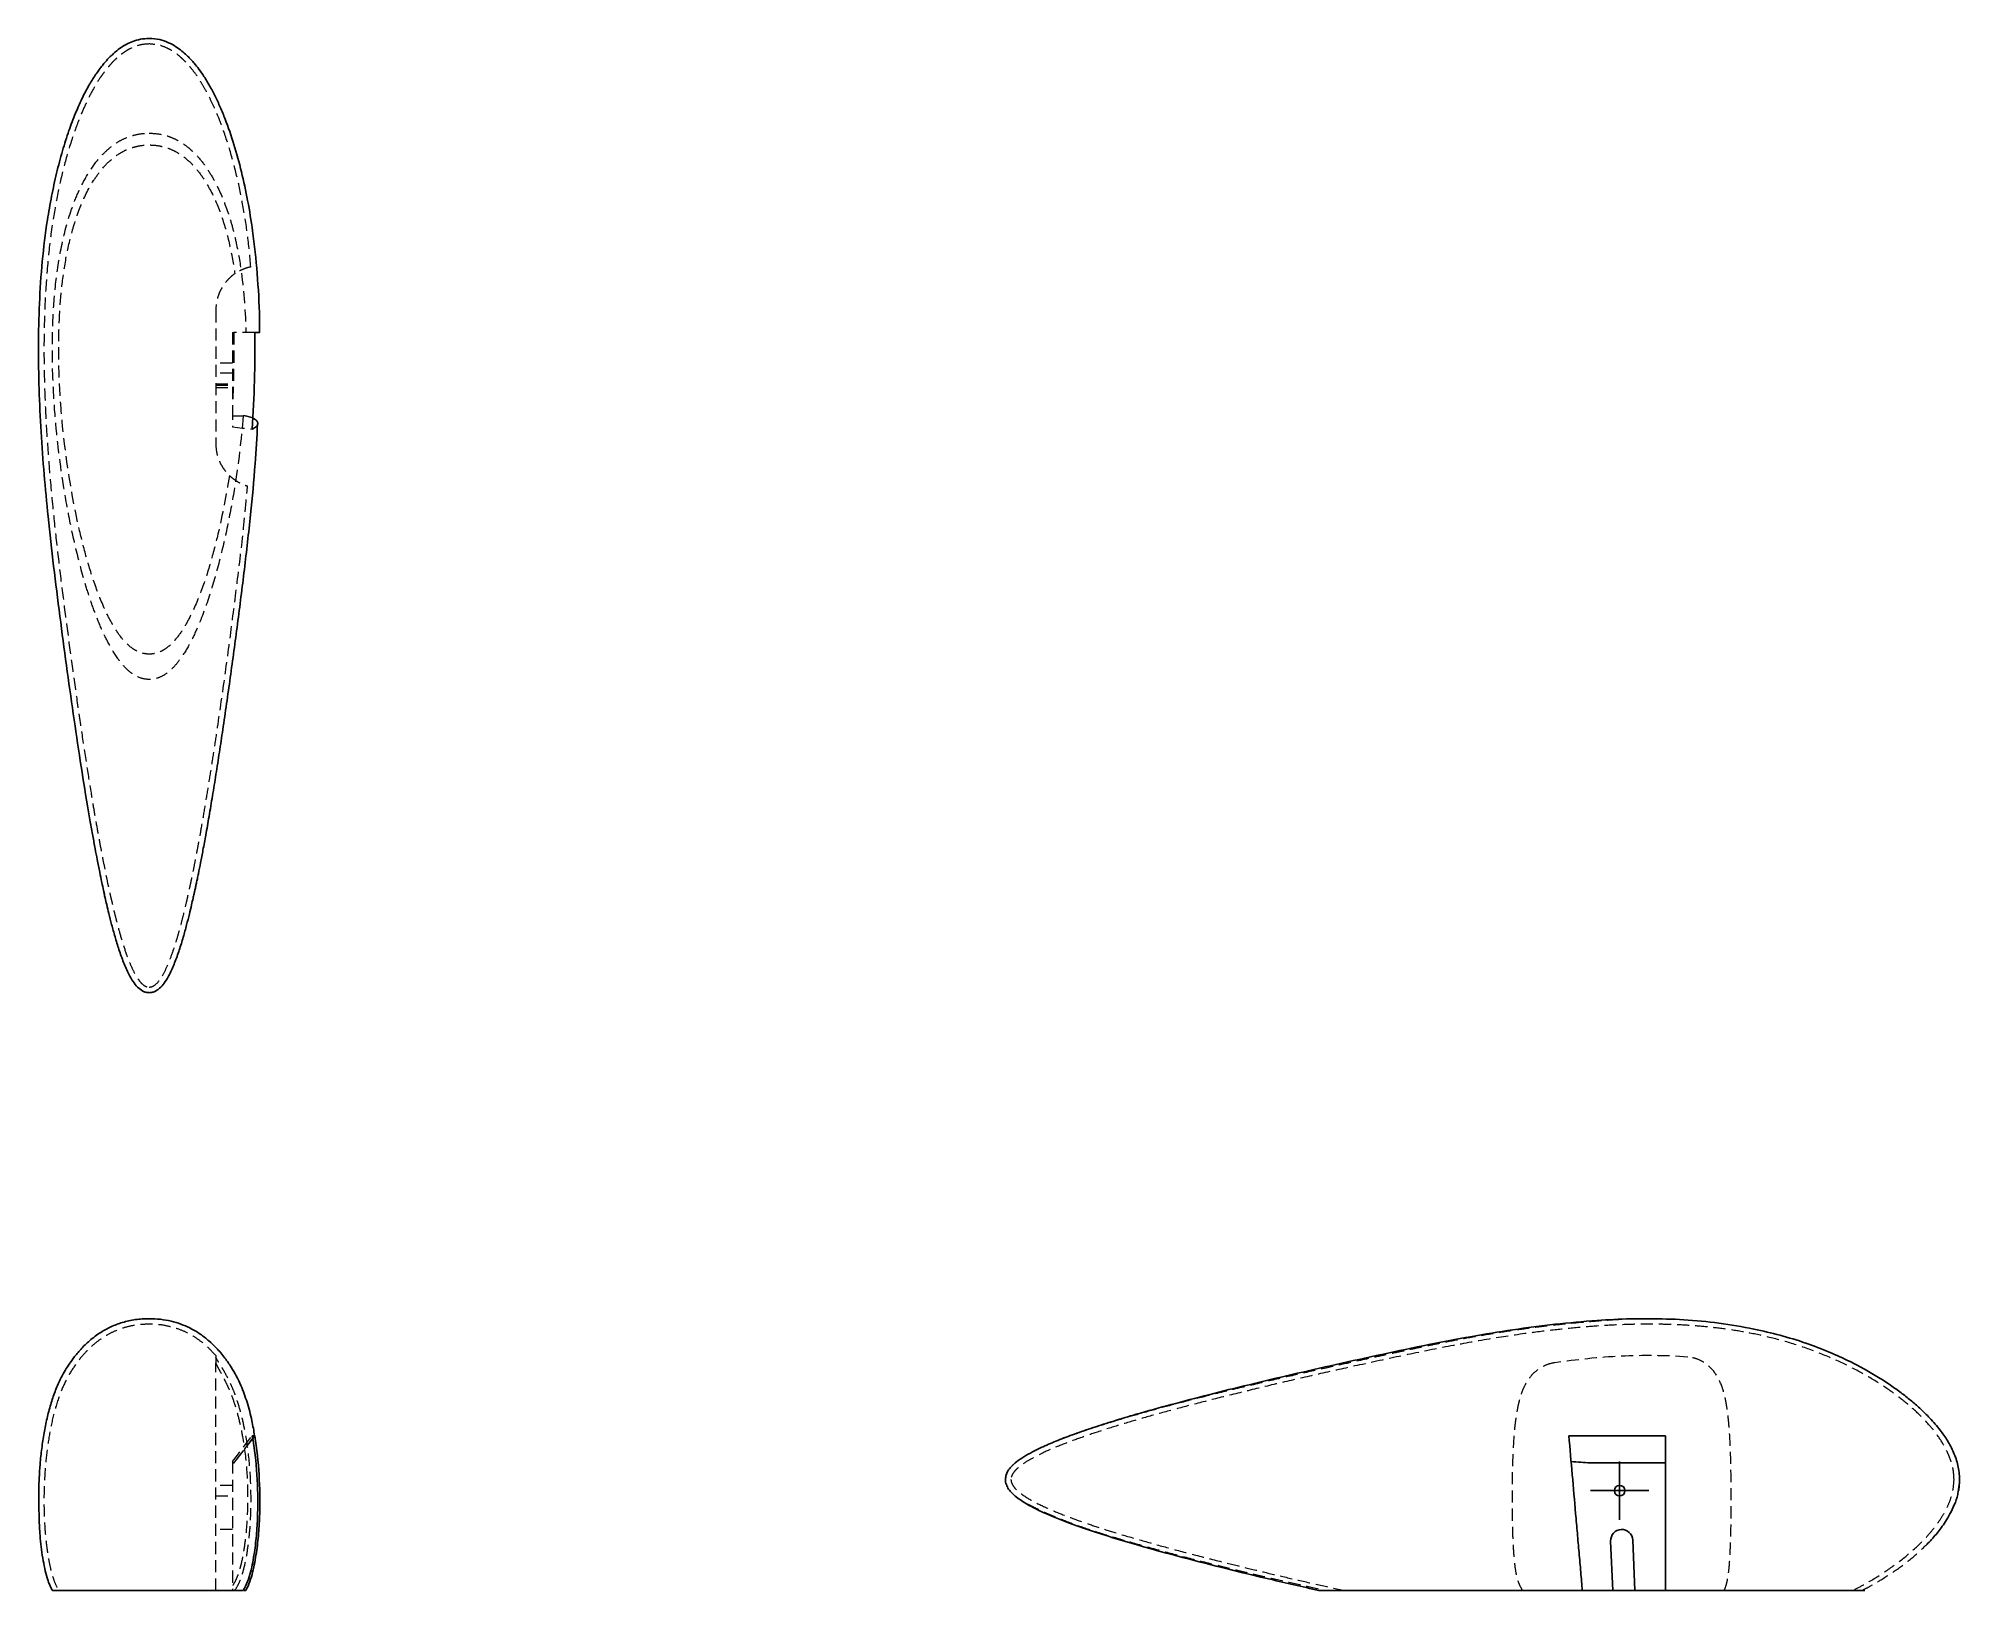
# Model space of a CAD drawing. Header units: millimetres. Extents: x 72 to 273, y 45 to 208.
import ezdxf

# ---------------------------------------------------------------- set-up
doc = ezdxf.new("R2010")
doc.units = ezdxf.units.MM
doc.linetypes.add('HIDDEN', pattern=[1.905, 1.27, -0.635])
doc.layers.add('10', color=7, linetype='Continuous')

# ---------------------------------------------------------------- blocks, each defined once
blk = doc.blocks.new('SW_CENTERMARKSYMBOL_0')
at = {"layer": '10', "color": 0}
for p, q in [((0, 2.5), (0, 3.05)), ((0, 0), (0, 2.5)), ((-2.5, 0), (-3.05, 0)), ((0, 0), (-2.5, 0)), ((0, 0), (0, -2.5)), ((0, 0), (2.5, 0)), ((2.5, 0), (3.05, 0)), ((0, -2.5), (0, -3.05))]:
    blk.add_line(p, q, dxfattribs=at)

msp = doc.modelspace()

# ---------------------------------------------------------------- linework, layer by layer
at = {"color": 7, "linetype": 'HIDDEN', "lineweight": 18}
for p, q in [((91.99, 177.19), (91.99, 169.3)), ((91.99, 177.19), (92.13, 177.19)), ((94.33, 177.19), (92.13, 177.19)), ((91.99, 173.98), (90.25, 173.98)), ((91.99, 172.92), (90.25, 172.92)), ((90.25, 171.81), (91.99, 171.81)), ((90.25, 171.66), (91.99, 171.66)), ((90.25, 171.43), (91.99, 171.43)), ((91.99, 168.46), (93.13, 168.46)), ((90.25, 45.36), (90.25, 69.22)), ((92.13, 58.71), (94.11, 61.26)), ((91.99, 58.87), (91.99, 45.36)), ((242.19, 58.73), (234.3, 58.73)), ((91.99, 56.37), (90.25, 56.37)), ((90.25, 55.27), (91.99, 55.27)), ((91.99, 51.75), (90.25, 51.75))]:
    msp.add_line(p, q, dxfattribs=at)
at = {"color": 7, "linetype": 'Continuous', "lineweight": 25}
for p, q in [((240.44, 73.84), (239.28, 73.82)), ((94.11, 61.26), (94.35, 61.57)), ((272.84, 55.7), (272.99, 56.67)), ((173.7, 55.55), (173.79, 55.48)), ((236.43, 50.54), (236.66, 45.36)), ((238.98, 45.36), (238.75, 50.64)), ((93.17, 45.36), (93.4, 45.36)), ((233.46, 45.36), (236.66, 45.36)), ((236.7, 45.36), (238.94, 45.36)), ((238.98, 45.36), (242.19, 45.36))]:
    msp.add_line(p, q, dxfattribs=at)
at = {"color": 7, "linetype": 'HIDDEN', "lineweight": 18, "flags": 128}
for points in [[(91.99, 167.29), (92.51, 167.23), (93.03, 167.17), (93.55, 167.11), (94.07, 167.05)], [(91.99, 58.87), (92.51, 59.54), (93.03, 60.22), (93.55, 60.89), (94.07, 61.57)], [(94.33, 61.56), (93.09, 59.97), (92.13, 58.73)]]:
    msp.add_lwpolyline(points, dxfattribs=at)
at = {"color": 7, "linetype": 'Continuous', "lineweight": 25}
msp.add_circle((237.37, 55.82), 0.552, dxfattribs=at)
msp.add_arc((237.59, 50.59), 1.16, 2.4919, 182.4919, dxfattribs=at)
for points, knots in [([(83.27, 208), (82.96, 207.98), (82.37, 207.95), (81.57, 207.7), (80.89, 207.39), (80.29, 207.03), (79.79, 206.64), (79.37, 206.27), (78.96, 205.87), (78.58, 205.44), (78.21, 204.98), (77.91, 204.57), (77.6, 204.12), (77.27, 203.61), (76.93, 203.03), (76.57, 202.38), (76.09, 201.42), (75.5, 200.07), (74.81, 198.25), (74.15, 196.16), (73.54, 193.86), (73.02, 191.45), (72.48, 188.37), (72.03, 184.62), (71.73, 180.2), (71.64, 175.74), (71.71, 171.25), (71.92, 166.77), (72.25, 162.32), (72.69, 157.62), (73.24, 152.68), (73.9, 147.48), (74.59, 142.32), (75.3, 137.26), (76.03, 132.36), (76.63, 128.59), (77.08, 125.97), (77.35, 124.48), (77.59, 123.15), (77.83, 121.89), (78.07, 120.71), (78.29, 119.64), (78.45, 118.89), (78.56, 118.35), (78.67, 117.86), (78.83, 117.16), (79.06, 116.23), (79.34, 115.1), (79.69, 113.84), (80.09, 112.51), (80.56, 111.19), (81.04, 110.06), (81.54, 109.2), (82.01, 108.58), (82.49, 108.2), (82.92, 108.03), (83.15, 108.01), (83.27, 108)], [0, 0, 0, 0, 0.008786, 0.016592, 0.023533, 0.02963, 0.036397, 0.041483, 0.045385, 0.052614, 0.057556, 0.062085, 0.06718, 0.072877, 0.079213, 0.08623, 0.093966, 0.109617, 0.127869, 0.148877, 0.17165, 0.195007, 0.218725, 0.259913, 0.301643, 0.343745, 0.386025, 0.428272, 0.470265, 0.512102, 0.561401, 0.610864, 0.660019, 0.708349, 0.755251, 0.80007, 0.815979, 0.830289, 0.842964, 0.854096, 0.866698, 0.876927, 0.884971, 0.888224, 0.892429, 0.899254, 0.908457, 0.919587, 0.932088, 0.945408, 0.958877, 0.97163, 0.979838, 0.986958, 0.993462, 0.996706, 1, 1, 1, 1]), ([(94.84, 177.19), (94.84, 177.68), (94.83, 179.75), (94.62, 183.3), (94.2, 187.42), (93.62, 190.97), (92.97, 193.99), (92.2, 196.85), (91.42, 199.1), (90.73, 200.78), (90.19, 201.95), (89.62, 203.02), (89.05, 203.97), (88.51, 204.75), (88.11, 205.26), (87.8, 205.62), (87.53, 205.91), (87.16, 206.28), (86.67, 206.71), (86.05, 207.16), (85.28, 207.58), (84.34, 207.93), (83.64, 207.97), (83.27, 208)], [0, 0, 0, 0, 0.042586, 0.176532, 0.304306, 0.396017, 0.484155, 0.569031, 0.649588, 0.687905, 0.724745, 0.760014, 0.792389, 0.819316, 0.841248, 0.848376, 0.859617, 0.874726, 0.893404, 0.915336, 0.940308, 0.968368, 1, 1, 1, 1]), ([(94.84, 177.19), (94.84, 177.19), (94.85, 177.19), (94.69, 177.19), (94.44, 177.19), (94.33, 177.19)], [0, 0, 0, 0, 0.173859, 0.609692, 1, 1, 1, 1]), ([(83.27, 108), (83.39, 108.01), (83.62, 108.03), (84.05, 108.2), (84.52, 108.57), (84.99, 109.18), (85.48, 110.04), (85.96, 111.15), (86.43, 112.46), (86.84, 113.79), (87.18, 115.05), (87.47, 116.17), (87.69, 117.11), (87.85, 117.82), (87.96, 118.31), (88.05, 118.69), (88.13, 119.06), (88.22, 119.49), (88.32, 119.96), (88.47, 120.67), (88.67, 121.67), (88.92, 123.02), (89.22, 124.64), (89.56, 126.54), (89.91, 128.66), (90.27, 130.9), (90.63, 133.22), (91.14, 136.59), (91.78, 141.07), (92.53, 146.66), (93.26, 152.35), (93.89, 157.96), (94.37, 163.04), (94.55, 166.22), (94.63, 167.61)], [0, 0, 0, 0, 0.005645, 0.011206, 0.022349, 0.034526, 0.048546, 0.070346, 0.093421, 0.116279, 0.137784, 0.156991, 0.172971, 0.184719, 0.192215, 0.197574, 0.203744, 0.210764, 0.218668, 0.227491, 0.246177, 0.268327, 0.294204, 0.326374, 0.362174, 0.399171, 0.43718, 0.47608, 0.565529, 0.657569, 0.751079, 0.845017, 0.932107, 1, 1, 1, 1]), ([(94.07, 167.05), (94.23, 167.15), (94.55, 167.34), (94.69, 167.63), (94.6, 167.88), (94.4, 168.07), (94.22, 168.16), (94.13, 168.2)], [0, 0, 0, 0, 0.250022, 0.501879, 0.75933, 0.889299, 1, 1, 1, 1]), ([(83.27, 73.84), (82.78, 73.82), (81.84, 73.79), (80.48, 73.48), (79.27, 73.02), (78.11, 72.39), (77.05, 71.59), (76.12, 70.68), (75.39, 69.81), (74.82, 69), (74.35, 68.24), (73.86, 67.32), (73.38, 66.19), (72.92, 64.82), (72.54, 63.37), (72.23, 61.83), (72, 60.22), (71.83, 58.66), (71.74, 57.22), (71.7, 56.02), (71.69, 55.07), (71.7, 54.38), (71.71, 53.96), (71.72, 53.74), (71.72, 53.56), (71.73, 53.25), (71.74, 52.72), (71.77, 51.98), (71.83, 51.03), (71.94, 49.93), (72.1, 48.79), (72.3, 47.71), (72.52, 46.87), (72.72, 46.25), (72.89, 45.83), (73.02, 45.53), (73.11, 45.37), (73.13, 45.35)], [0, 0, 0, 0, 0.041051, 0.079831, 0.116185, 0.149985, 0.190921, 0.227158, 0.258768, 0.285977, 0.309944, 0.334418, 0.372746, 0.413078, 0.455599, 0.50052, 0.54799, 0.597211, 0.640413, 0.675861, 0.703645, 0.723846, 0.73654, 0.740108, 0.742545, 0.751834, 0.76785, 0.790702, 0.82049, 0.857231, 0.894275, 0.927777, 0.957837, 0.971685, 0.984839, 0.997348, 1, 1, 1, 1]), ([(94.32, 61.56), (94.23, 62.09), (94.03, 63.27), (93.56, 65.05), (93, 66.61), (92.42, 67.83), (91.86, 68.79), (91.17, 69.78), (90.4, 70.71), (89.52, 71.54), (88.6, 72.26), (87.61, 72.85), (86.58, 73.29), (85.55, 73.6), (84.43, 73.8), (83.66, 73.83), (83.27, 73.84)], [0, 0, 0, 0, 0.08914, 0.199503, 0.303085, 0.36431, 0.422609, 0.487043, 0.563983, 0.622474, 0.686744, 0.756795, 0.81308, 0.872469, 0.934826, 1, 1, 1, 1]), ([(240.46, 73.82), (239.82, 73.83), (238, 73.83), (234.7, 73.65), (230.58, 73.28), (226.17, 72.7), (221.76, 71.97), (217.19, 71.1), (212.5, 70.12), (207.71, 69.06), (203.07, 68), (198.62, 66.95), (194.4, 65.9), (190.45, 64.87), (187.14, 63.95), (184.42, 63.14), (182.26, 62.45), (180.3, 61.78), (178.54, 61.12), (177.08, 60.5), (175.89, 59.92), (174.96, 59.4), (174.23, 58.91), (173.7, 58.44), (173.33, 58.01), (173.06, 57.52), (173.02, 57.16), (173, 56.98)], [0, 0, 0, 0, 0.027526, 0.077241, 0.140003, 0.203202, 0.266509, 0.329549, 0.400738, 0.470402, 0.537967, 0.602881, 0.664584, 0.722523, 0.77615, 0.810837, 0.842975, 0.872397, 0.898951, 0.922519, 0.939818, 0.954995, 0.968153, 0.976858, 0.984819, 0.992405, 1, 1, 1, 1]), ([(273, 56.98), (272.99, 57.23), (272.97, 57.73), (272.79, 58.69), (272.41, 59.83), (271.75, 61.06), (270.92, 62.26), (269.94, 63.39), (268.89, 64.41), (267.87, 65.29), (266.85, 66.1), (265.73, 66.9), (264.48, 67.72), (263.07, 68.55), (261.35, 69.45), (259.28, 70.39), (256.83, 71.33), (254.19, 72.13), (251.16, 72.84), (247.79, 73.4), (244.1, 73.78), (241.66, 73.82), (240.44, 73.84)], [0, 0, 0, 0, 0.01903, 0.037687, 0.074171, 0.109738, 0.143867, 0.186279, 0.224116, 0.256368, 0.288611, 0.322913, 0.360699, 0.402057, 0.44703, 0.508305, 0.575043, 0.646045, 0.717137, 0.811532, 0.905779, 1, 1, 1, 1]), ([(94.07, 61.57), (94.31, 60.21), (94.47, 58.85), (94.65, 56.13), (94.67, 54.76), (94.61, 52.72), (94.58, 52.04), (94.47, 50.68), (94.39, 50), (94.19, 48.64), (94.06, 47.95), (93.8, 46.95), (93.7, 46.62), (93.45, 45.97), (93.31, 45.66), (93.13, 45.36)], [0, 0, 0, 0, 0.25, 0.25, 0.5, 0.5, 0.625, 0.625, 0.75, 0.75, 0.875, 0.875, 0.9375, 0.9375, 1, 1, 1, 1]), ([(93.4, 45.36), (93.73, 45.97), (93.94, 46.62), (94.28, 47.95), (94.4, 48.63), (94.6, 49.99), (94.68, 50.67), (94.79, 52.03), (94.83, 52.7), (94.89, 54.74), (94.86, 56.11), (94.7, 58.84), (94.55, 60.2), (94.33, 61.56)], [0, 0, 0, 0, 0.125, 0.125, 0.25, 0.25, 0.375, 0.375, 0.5, 0.5, 0.75, 0.75, 1, 1, 1, 1]), ([(94.07, 61.57), (94.1, 61.57), (94.17, 61.56), (94.27, 61.56), (94.33, 61.56), (94.33, 61.56), (94.33, 61.56)], [0, 0, 0, 0, 0.235004, 0.47004, 0.884923, 1, 1, 1, 1]), ([(232.05, 61.57), (232.17, 60.21), (232.29, 58.85), (232.53, 56.13), (232.65, 54.76), (232.82, 52.72), (232.88, 52.04), (233, 50.68), (233.06, 50), (233.18, 48.64), (233.24, 47.95), (233.33, 46.95), (233.35, 46.62), (233.41, 45.97), (233.44, 45.66), (233.46, 45.36)], [0, 0, 0, 0, 0.25, 0.25, 0.5, 0.5, 0.625, 0.625, 0.75, 0.75, 0.875, 0.875, 0.9375, 0.9375, 1, 1, 1, 1]), ([(242.19, 45.36), (242.19, 45.97), (242.19, 46.62), (242.19, 47.95), (242.19, 48.63), (242.19, 49.99), (242.19, 50.67), (242.19, 52.03), (242.19, 52.7), (242.19, 54.74), (242.19, 56.11), (242.19, 58.84), (242.19, 60.2), (242.19, 61.56)], [0, 0, 0, 0, 0.125, 0.125, 0.25, 0.25, 0.375, 0.375, 0.5, 0.5, 0.75, 0.75, 1, 1, 1, 1]), ([(242.19, 58.73), (240.52, 58.73), (238.85, 58.73), (236.22, 58.73), (235.26, 58.73), (234.3, 58.73)], [0.18465325, 0.18465325, 0.18465325, 0.18465325, 0.19331792, 0.19331792, 0.19832208, 0.19832208, 0.19832208, 0.19832208]), ([(205.83, 45.36), (204.1, 45.75), (202.4, 46.14), (200.75, 46.53), (195.54, 47.76), (190.77, 48.98), (186.71, 50.16), (184.68, 50.75), (182.83, 51.32), (181.19, 51.89), (179.56, 52.45), (178.13, 53), (176.95, 53.54), (176.36, 53.81), (175.83, 54.08), (175.37, 54.34), (174.9, 54.61), (174.5, 54.87), (174.16, 55.14), (173.99, 55.27), (173.84, 55.41), (173.7, 55.55), (173.57, 55.69), (173.44, 55.83), (173.34, 55.98), (173.24, 56.13), (173.16, 56.29), (173.1, 56.46), (173.04, 56.62), (173, 56.8), (173, 56.98)], [0.5853219, 0.5853219, 0.5853219, 0.5853219, 0.625, 0.625, 0.625, 0.75, 0.75, 0.75, 0.8125, 0.8125, 0.8125, 0.875, 0.875, 0.875, 0.90625, 0.90625, 0.90625, 0.9375, 0.9375, 0.9375, 0.953125, 0.953125, 0.953125, 0.96875, 0.96875, 0.96875, 0.984375, 0.984375, 0.984375, 1, 1, 1, 1]), ([(173.16, 57.66), (173.15, 57.65), (173.08, 57.53), (173.05, 57.39), (173.03, 57.25)], [0, 0, 0, 0, 0.0336835, 1, 1, 1, 1]), ([(173.34, 57.97), (173.33, 57.97), (173.25, 57.88), (173.2, 57.76), (173.16, 57.66)], [0, 0, 0, 0, 0.0426053, 1, 1, 1, 1]), ([(273, 56.98), (272.99, 56.72), (272.98, 56.29), (272.89, 55.87), (272.85, 55.7)], [0, 0, 0, 0, 0.611868, 1, 1, 1, 1]), ([(269.52, 50.15), (269.58, 50.2), (269.81, 50.42), (270.18, 50.83), (270.65, 51.37), (271.09, 51.95), (271.55, 52.61), (272.03, 53.4), (272.47, 54.35), (272.77, 55.13), (272.83, 55.61), (272.84, 55.7)], [0, 0, 0, 0, 0.0345743, 0.1454073, 0.2539585, 0.3604804, 0.4805875, 0.6215418, 0.7809347, 0.9568797, 1, 1, 1, 1]), ([(83.27, 45.36), (83.1, 45.36), (82.76, 45.36), (82.11, 45.36), (81.38, 45.36), (80.66, 45.36), (79.94, 45.36), (79.23, 45.36), (78.54, 45.36), (77.93, 45.36), (77.09, 45.36), (76.15, 45.36), (75.21, 45.36), (74.45, 45.36), (73.84, 45.36), (73.41, 45.36), (73.16, 45.36), (73.15, 45.36), (73.14, 45.36)], [0, 0, 0, 0, 0.01346, 0.027375, 0.054495, 0.079975, 0.106077, 0.146493, 0.186962, 0.228361, 0.269769, 0.376887, 0.484163, 0.591405, 0.701125, 0.810897, 0.920615, 1, 1, 1, 1]), ([(93.13, 45.36), (92.92, 45.36), (92.62, 45.36), (92, 45.36), (91.77, 45.36), (91.26, 45.36), (90.98, 45.36), (90.36, 45.36), (90.02, 45.36), (89.24, 45.36), (88.81, 45.36), (88.04, 45.36), (87.77, 45.36), (87.15, 45.36), (86.81, 45.36), (86.23, 45.36), (86.02, 45.36), (85.58, 45.36), (85.34, 45.36), (84.81, 45.36), (84.53, 45.36), (84.07, 45.36), (83.91, 45.36), (83.59, 45.36), (83.43, 45.36), (83.27, 45.36)], [0, 0, 0, 0, 0.25, 0.25, 0.375, 0.375, 0.5, 0.5, 0.625, 0.625, 0.75, 0.75, 0.8125, 0.8125, 0.875, 0.875, 0.90625, 0.90625, 0.9375, 0.9375, 0.96875, 0.96875, 0.984375, 0.984375, 1, 1, 1, 1]), ([(233.46, 45.36), (230.92, 45.36), (228.4, 45.36), (224.62, 45.36), (223.37, 45.36), (220.88, 45.36), (219.65, 45.36), (217.19, 45.36), (215.97, 45.36), (213.56, 45.36), (212.37, 45.36), (210.62, 45.36), (210.04, 45.36), (208.9, 45.36), (208.35, 45.36), (207.57, 45.36), (207.32, 45.36), (206.86, 45.36), (206.64, 45.36), (206.26, 45.36), (206.11, 45.36), (205.94, 45.36), (205.9, 45.36), (205.84, 45.36), (205.83, 45.36), (205.83, 45.36)], [0, 0, 0, 0, 0.25, 0.25, 0.375, 0.375, 0.5, 0.5, 0.625, 0.625, 0.75, 0.75, 0.8125, 0.8125, 0.875, 0.875, 0.90625, 0.90625, 0.9375, 0.9375, 0.96875, 0.96875, 0.984375, 0.984375, 1, 1, 1, 1]), ([(263.06, 45.36), (263.06, 45.36), (263, 45.36), (262.81, 45.36), (262.72, 45.36), (262.52, 45.36), (262.41, 45.36), (262.15, 45.36), (262.01, 45.36), (261.7, 45.36), (261.53, 45.36), (261, 45.36), (260.62, 45.36), (259.8, 45.36), (259.36, 45.36), (258.46, 45.36), (258, 45.36), (256.59, 45.36), (255.61, 45.36), (254.1, 45.36), (253.59, 45.36), (252.57, 45.36), (252.06, 45.36), (250.52, 45.36), (249.49, 45.36), (246.38, 45.36), (244.29, 45.36), (242.19, 45.36)], [0, 0, 0, 0, 0.0625, 0.0625, 0.09375, 0.09375, 0.125, 0.125, 0.15625, 0.15625, 0.1875, 0.1875, 0.25, 0.25, 0.3125, 0.3125, 0.375, 0.375, 0.5, 0.5, 0.5625, 0.5625, 0.625, 0.625, 0.75, 0.75, 1, 1, 1, 1])]:
    msp.add_open_spline(points, degree=3, knots=knots, dxfattribs=at)
at = {"color": 7, "linetype": 'HIDDEN', "lineweight": 18}
for points, knots in [([(83.27, 207.42), (82.98, 207.4), (82.42, 207.37), (81.67, 207.12), (81.05, 206.82), (80.46, 206.43), (79.94, 206.01), (79.49, 205.58), (79.15, 205.2), (78.85, 204.85), (78.59, 204.52), (78.35, 204.19), (77.94, 203.6), (77.38, 202.67), (76.7, 201.34), (75.92, 199.58), (75.1, 197.32), (74.3, 194.55), (73.62, 191.57), (73.05, 188.25), (72.62, 184.6), (72.34, 180.63), (72.22, 176.51), (72.26, 172.25), (72.44, 167.89), (72.74, 163.43), (73.13, 159.1), (73.57, 154.92), (74.05, 150.91), (74.56, 146.92), (75.09, 142.96), (75.62, 139.12), (76.15, 135.49), (76.66, 132.11), (77.11, 129.32), (77.48, 127.05), (77.8, 125.26), (78.1, 123.59), (78.4, 122.03), (78.68, 120.62), (78.91, 119.47), (79.1, 118.6), (79.23, 118.05), (79.33, 117.62), (79.43, 117.18), (79.58, 116.54), (79.82, 115.59), (80.15, 114.33), (80.59, 112.84), (81.08, 111.46), (81.58, 110.31), (82, 109.55), (82.37, 109.07), (82.65, 108.81), (82.95, 108.62), (83.17, 108.6), (83.27, 108.58)], [0, 0, 0, 0, 0.008397, 0.015848, 0.022492, 0.028314, 0.036129, 0.041471, 0.046307, 0.05075, 0.054752, 0.058529, 0.062432, 0.07542, 0.089731, 0.105391, 0.131045, 0.158779, 0.188253, 0.219077, 0.25571, 0.293809, 0.333307, 0.374076, 0.41597, 0.458807, 0.50237, 0.540887, 0.579581, 0.618243, 0.656649, 0.694279, 0.729568, 0.762249, 0.792299, 0.810874, 0.828296, 0.844581, 0.859753, 0.873834, 0.885929, 0.893349, 0.899458, 0.902092, 0.906179, 0.912478, 0.920773, 0.934391, 0.949896, 0.965479, 0.97639, 0.985989, 0.990138, 0.993805, 0.997032, 1, 1, 1, 1]), ([(93.92, 184.06), (93.81, 185.21), (93.61, 187.42), (93.09, 190.62), (92.47, 193.61), (91.71, 196.44), (90.96, 198.67), (90.29, 200.34), (89.76, 201.49), (89.21, 202.57), (88.65, 203.51), (88.12, 204.3), (87.72, 204.81), (87.45, 205.14), (87.23, 205.38), (86.9, 205.72), (86.45, 206.14), (85.88, 206.58), (85.16, 207), (84.28, 207.34), (83.62, 207.39), (83.27, 207.42)], [0, 0, 0, 0, 0.127331, 0.243895, 0.355862, 0.463782, 0.566296, 0.615026, 0.661814, 0.706493, 0.748048, 0.78298, 0.811594, 0.818494, 0.830377, 0.84783, 0.870294, 0.897112, 0.927671, 0.961733, 1, 1, 1, 1]), ([(83.27, 140.83), (82.92, 140.83), (82.59, 140.89), (81.94, 141.14), (81.65, 141.31), (81.1, 141.72), (80.86, 141.96), (80.4, 142.46), (80.19, 142.73), (79.59, 143.56), (79.25, 144.14), (78.63, 145.34), (78.34, 145.95), (77.82, 147.19), (77.58, 147.82), (77.12, 149.1), (76.91, 149.74), (76.32, 151.67), (75.97, 152.97), (75.34, 155.57), (75.06, 156.88), (74.56, 159.5), (74.33, 160.82), (73.74, 164.78), (73.46, 167.44), (73.21, 171.47), (73.15, 172.82), (73.11, 175.51), (73.12, 176.86), (73.22, 179.55), (73.32, 180.89), (73.61, 183.57), (73.81, 184.89), (74.35, 187.52), (74.69, 188.81), (75.36, 190.73), (75.61, 191.36), (76.17, 192.59), (76.48, 193.19), (77.19, 194.35), (77.57, 194.9), (78.23, 195.67), (78.46, 195.91), (78.95, 196.38), (79.21, 196.6), (79.75, 197), (80.04, 197.19), (80.64, 197.5), (80.95, 197.64), (81.59, 197.85), (81.92, 197.93), (82.59, 198.04), (82.93, 198.06), (83.27, 198.06)], [0, 0, 0, 0, 0.015625, 0.015625, 0.03125, 0.03125, 0.046875, 0.046875, 0.0625, 0.0625, 0.09375, 0.09375, 0.125, 0.125, 0.15625, 0.15625, 0.1875, 0.1875, 0.25, 0.25, 0.3125, 0.3125, 0.375, 0.375, 0.5, 0.5, 0.5625, 0.5625, 0.625, 0.625, 0.6875, 0.6875, 0.75, 0.75, 0.8125, 0.8125, 0.84375, 0.84375, 0.875, 0.875, 0.90625, 0.90625, 0.921875, 0.921875, 0.9375, 0.9375, 0.953125, 0.953125, 0.96875, 0.96875, 0.984375, 0.984375, 1, 1, 1, 1]), ([(83.27, 198.06), (83.8, 198.06), (84.33, 198), (85.1, 197.81), (85.35, 197.72), (85.85, 197.52), (86.09, 197.41), (86.55, 197.15), (86.77, 197.01), (87.2, 196.7), (87.41, 196.53), (88.01, 196), (88.37, 195.62), (89.03, 194.8), (89.34, 194.36), (89.9, 193.46), (90.15, 193), (90.85, 191.59), (91.24, 190.61), (91.74, 189.1), (91.89, 188.59), (92.16, 187.57), (92.28, 187.06), (92.61, 185.52), (92.79, 184.49), (93.21, 181.38), (93.35, 179.29), (93.4, 177.19)], [0, 0, 0, 0, 0.0625, 0.0625, 0.09375, 0.09375, 0.125, 0.125, 0.15625, 0.15625, 0.1875, 0.1875, 0.25, 0.25, 0.3125, 0.3125, 0.375, 0.375, 0.5, 0.5, 0.5625, 0.5625, 0.625, 0.625, 0.75, 0.75, 1, 1, 1, 1]), ([(91.68, 162.2), (91.35, 160.13), (90.95, 158.08), (90.23, 155.03), (89.96, 154.01), (89.38, 152.01), (89.05, 151.01), (88.32, 149.05), (87.91, 148.09), (87.18, 146.7), (86.92, 146.25), (86.33, 145.38), (86.01, 144.97), (85.45, 144.41), (85.25, 144.24), (84.83, 143.94), (84.6, 143.8), (84.12, 143.6), (83.86, 143.53), (83.34, 143.47), (83.07, 143.48), (82.56, 143.56), (82.3, 143.64), (81.83, 143.87), (81.61, 144), (80.98, 144.48), (80.62, 144.87), (80.14, 145.48), (79.99, 145.7), (79.7, 146.13), (79.57, 146.36), (79.18, 147.03), (78.94, 147.49), (78.28, 148.89), (77.91, 149.85), (77.22, 151.81), (76.92, 152.8), (76.37, 154.79), (76.12, 155.78), (75.44, 158.78), (75.07, 160.8), (74.46, 164.85), (74.22, 166.88), (73.98, 169.95), (73.91, 170.98), (73.82, 173.04), (73.79, 174.07), (73.78, 177.17), (73.85, 179.23), (74.15, 182.32), (74.28, 183.34), (74.62, 185.37), (74.83, 186.38), (75.35, 188.37), (75.66, 189.35), (76.43, 191.28), (76.88, 192.22), (77.72, 193.53), (78.02, 193.95), (78.69, 194.74), (79.05, 195.1), (79.86, 195.77), (80.29, 196.05), (81, 196.39), (81.24, 196.48), (81.74, 196.64), (81.99, 196.7), (82.5, 196.79), (82.75, 196.81), (83.27, 196.84), (83.53, 196.83), (84.06, 196.79), (84.32, 196.75), (84.82, 196.63), (85.07, 196.56), (85.55, 196.38), (85.79, 196.27), (86.25, 196.03), (86.47, 195.89), (86.9, 195.59), (87.1, 195.43), (87.49, 195.08), (87.68, 194.9), (88.21, 194.34), (88.53, 193.93), (89.12, 193.08), (89.38, 192.64), (90.12, 191.27), (90.52, 190.32), (91.19, 188.38), (91.46, 187.39), (91.92, 185.37), (92.1, 184.36), (92.24, 183.33)], [0, 0, 0, 0, 0.0625, 0.0625, 0.09375, 0.09375, 0.125, 0.125, 0.15625, 0.15625, 0.171875, 0.171875, 0.1875, 0.1875, 0.195312, 0.195312, 0.203125, 0.203125, 0.210937, 0.210937, 0.21875, 0.21875, 0.226562, 0.226562, 0.234375, 0.234375, 0.25, 0.25, 0.257812, 0.257812, 0.265625, 0.265625, 0.28125, 0.28125, 0.3125, 0.3125, 0.34375, 0.34375, 0.375, 0.375, 0.4375, 0.4375, 0.5, 0.5, 0.53125, 0.53125, 0.5625, 0.5625, 0.625, 0.625, 0.65625, 0.65625, 0.6875, 0.6875, 0.71875, 0.71875, 0.75, 0.75, 0.765625, 0.765625, 0.78125, 0.78125, 0.796875, 0.796875, 0.804687, 0.804687, 0.8125, 0.8125, 0.820312, 0.820312, 0.828125, 0.828125, 0.835937, 0.835937, 0.84375, 0.84375, 0.851562, 0.851562, 0.859375, 0.859375, 0.867187, 0.867187, 0.875, 0.875, 0.890625, 0.890625, 0.90625, 0.90625, 0.9375, 0.9375, 0.96875, 0.96875, 1, 1, 1, 1]), ([(93.93, 184.06), (93.93, 184.06), (93.94, 184.06), (93.81, 184.03), (93.51, 183.96), (93.07, 183.8), (92.54, 183.53), (92.06, 183.22), (91.59, 182.8), (91.21, 182.37), (90.88, 181.88), (90.63, 181.39), (90.44, 180.87), (90.29, 180.27), (90.26, 179.79), (90.25, 179.51)], [0, 0, 0, 0, 0.032969, 0.182735, 0.335495, 0.489351, 0.583896, 0.679728, 0.737106, 0.79558, 0.838403, 0.882249, 0.915468, 0.949558, 1, 1, 1, 1]), ([(90.25, 179.51), (90.25, 177.18), (90.25, 174.84), (90.25, 170.19), (90.25, 167.87), (90.25, 165.56)], [0, 0, 0, 0, 0.5, 0.5, 1, 1, 1, 1]), ([(92.13, 177.19), (92.15, 175.52), (92.14, 173.85), (92.07, 171.22), (92.03, 170.26), (91.99, 169.3)], [0.18465325, 0.18465325, 0.18465325, 0.18465325, 0.19331792, 0.19331792, 0.19832208, 0.19832208, 0.19832208, 0.19832208]), ([(93.13, 168.46), (92.92, 165.92), (92.62, 163.4), (92, 159.62), (91.77, 158.37), (91.26, 155.88), (90.98, 154.65), (90.36, 152.19), (90.02, 150.97), (89.24, 148.56), (88.81, 147.37), (88.04, 145.62), (87.77, 145.04), (87.15, 143.9), (86.81, 143.35), (86.23, 142.57), (86.02, 142.32), (85.58, 141.86), (85.34, 141.64), (84.81, 141.26), (84.53, 141.11), (84.07, 140.94), (83.91, 140.9), (83.59, 140.84), (83.43, 140.83), (83.27, 140.83)], [0, 0, 0, 0, 0.25, 0.25, 0.375, 0.375, 0.5, 0.5, 0.625, 0.625, 0.75, 0.75, 0.8125, 0.8125, 0.875, 0.875, 0.90625, 0.90625, 0.9375, 0.9375, 0.96875, 0.96875, 0.984375, 0.984375, 1, 1, 1, 1]), ([(94.13, 168.2), (94.12, 168.21), (94.03, 168.25), (93.81, 168.32), (93.49, 168.41), (93.25, 168.45), (93.13, 168.46)], [0, 0, 0, 0, 0.07826, 0.534111, 0.765688, 1, 1, 1, 1]), ([(90.25, 165.56), (90.26, 165.26), (90.29, 164.76), (90.46, 164.13), (90.67, 163.59), (90.94, 163.08), (91.32, 162.56), (91.75, 162.11), (92.22, 161.74), (92.64, 161.48), (93, 161.31), (93.27, 161.2), (93.49, 161.12), (93.61, 161.09), (93.58, 161.1), (93.58, 161.1)], [0, 0, 0, 0, 0.056891, 0.094219, 0.132607, 0.183189, 0.235193, 0.311582, 0.389986, 0.493269, 0.596674, 0.70272, 0.808786, 0.982542, 1, 1, 1, 1]), ([(83.27, 108.58), (83.33, 108.59), (83.46, 108.6), (83.71, 108.69), (84.1, 108.97), (84.59, 109.61), (85.1, 110.59), (85.58, 111.79), (86.02, 113.1), (86.4, 114.37), (86.71, 115.55), (86.97, 116.58), (87.17, 117.43), (87.31, 118.06), (87.41, 118.51), (87.49, 118.88), (87.58, 119.27), (87.67, 119.71), (87.78, 120.2), (87.93, 120.94), (88.13, 121.95), (88.39, 123.32), (88.69, 124.95), (89.02, 126.85), (89.37, 128.97), (89.73, 131.19), (90.09, 133.48), (90.59, 136.83), (91.22, 141.26), (91.97, 146.8), (92.68, 152.43), (93.23, 157.2), (93.49, 160.1), (93.57, 161.1)], [0, 0, 0, 0, 0.003605, 0.007185, 0.014568, 0.029719, 0.051292, 0.075585, 0.101481, 0.127412, 0.149262, 0.169212, 0.186034, 0.19789, 0.205, 0.211457, 0.218826, 0.227139, 0.236435, 0.246753, 0.268466, 0.294035, 0.323749, 0.360519, 0.400939, 0.442636, 0.485462, 0.529282, 0.630017, 0.733651, 0.838887, 0.944552, 1, 1, 1, 1]), ([(90.24, 69.97), (90.05, 70.18), (89.62, 70.68), (88.85, 71.35), (87.94, 72), (86.92, 72.54), (85.77, 72.95), (84.55, 73.21), (83.31, 73.28), (82.1, 73.22), (80.95, 73), (79.89, 72.65), (78.89, 72.17), (77.94, 71.55), (77.05, 70.8), (76.13, 69.83), (75.22, 68.6), (74.38, 67.12), (73.68, 65.35), (73.11, 63.33), (72.68, 61.06), (72.4, 58.69), (72.24, 56.22), (72.23, 53.93), (72.32, 51.91), (72.47, 50.27), (72.66, 48.97), (72.85, 47.97), (73.04, 47.2), (73.27, 46.44), (73.52, 45.82), (73.73, 45.47), (73.8, 45.35)], [0, 0, 0, 0, 0.0210033, 0.0469148, 0.0735807, 0.1013739, 0.1303376, 0.1605177, 0.190581, 0.2195314, 0.2474143, 0.2742969, 0.3007087, 0.3277809, 0.3555934, 0.3841883, 0.4236086, 0.4646273, 0.5071253, 0.5600581, 0.6151643, 0.6724742, 0.7320199, 0.7928589, 0.8384821, 0.8781211, 0.9118313, 0.9332633, 0.9514424, 0.9694605, 0.9898864, 1, 1, 1, 1]), ([(239.28, 73.82), (239.16, 73.82), (238.46, 73.81), (237.1, 73.73), (235.2, 73.6), (233.14, 73.42), (230.91, 73.2), (228.64, 72.94), (226.22, 72.6), (223.76, 72.21), (221.29, 71.78), (219.2, 71.38), (217.46, 71.03), (215.94, 70.71), (214.38, 70.38), (212.67, 70.01), (210.79, 69.6), (208.76, 69.15), (206.35, 68.61), (203.57, 67.99), (200.4, 67.26), (197.09, 66.47), (193.93, 65.7), (191.04, 64.95), (188.55, 64.28), (186.27, 63.64), (184.15, 63.01), (182.19, 62.39), (180.4, 61.78), (178.87, 61.21), (177.57, 60.69), (176.43, 60.18), (175.35, 59.63), (174.56, 59.14), (174.01, 58.71), (173.67, 58.41), (173.46, 58.13), (173.34, 57.97)], [0, 0, 0, 0, 0.005745, 0.032933, 0.059964, 0.090147, 0.12361, 0.157971, 0.19054, 0.230397, 0.26701, 0.30033, 0.323593, 0.345112, 0.368116, 0.393698, 0.421778, 0.452249, 0.48498, 0.529646, 0.577268, 0.62728, 0.678972, 0.71985, 0.757817, 0.792321, 0.823461, 0.854931, 0.882448, 0.906272, 0.926693, 0.944019, 0.96089, 0.979941, 0.984806, 0.991301, 1, 1, 1, 1]), ([(272.42, 56.98), (272.4, 57.27), (272.38, 57.83), (272.19, 58.64), (271.93, 59.39), (271.5, 60.34), (270.83, 61.45), (269.75, 62.82), (268.39, 64.19), (266.73, 65.59), (264.86, 66.91), (262.76, 68.17), (260.42, 69.35), (257.9, 70.42), (255.27, 71.32), (252.65, 72.01), (250.17, 72.51), (247.86, 72.84), (245.73, 73.06), (243.8, 73.19), (242.09, 73.25), (240.59, 73.27), (239.21, 73.26), (237.6, 73.21), (235.64, 73.12), (233.22, 72.94), (230.53, 72.67), (227.32, 72.27), (223.59, 71.7), (219.32, 70.93), (214.79, 70.01), (210.42, 69.06), (206.29, 68.14), (202.54, 67.28), (198.92, 66.42), (195.56, 65.59), (192.49, 64.81), (189.69, 64.06), (187.08, 63.33), (184.66, 62.61), (182.5, 61.92), (180.53, 61.24), (178.71, 60.56), (177.13, 59.89), (175.83, 59.24), (174.96, 58.71), (174.36, 58.26), (173.97, 57.88), (173.72, 57.53), (173.6, 57.22), (173.59, 57.06), (173.58, 56.98)], [0, 0, 0, 0, 0.007882, 0.015497, 0.022872, 0.029998, 0.04425, 0.058778, 0.078253, 0.097796, 0.118866, 0.141577, 0.165791, 0.191329, 0.217637, 0.242741, 0.266357, 0.287619, 0.307471, 0.325658, 0.341436, 0.354802, 0.367215, 0.379766, 0.399371, 0.421795, 0.44696, 0.474169, 0.511503, 0.551707, 0.594504, 0.639472, 0.675918, 0.711771, 0.746221, 0.779092, 0.80746, 0.83426, 0.859375, 0.882695, 0.904231, 0.922286, 0.940464, 0.95794, 0.970019, 0.980748, 0.98589, 0.990942, 0.995641, 0.997844, 1, 1, 1, 1]), ([(90.25, 69.97), (90.25, 69.97), (90.25, 69.98), (90.25, 69.92), (90.25, 69.72), (90.25, 69.42), (90.25, 69.22)], [0, 0, 0, 0, 0.0342299, 0.2749489, 0.5160037, 1, 1, 1, 1]), ([(92.24, 45.36), (92.39, 45.59), (92.53, 45.83), (92.77, 46.33), (92.88, 46.59), (93.05, 47.13), (93.13, 47.4), (93.27, 47.95), (93.33, 48.23), (93.5, 49.07), (93.59, 49.64), (93.73, 50.76), (93.79, 51.33), (93.92, 53.02), (93.95, 54.15), (93.93, 56.42), (93.88, 57.55), (93.67, 59.82), (93.52, 60.95), (93.2, 62.62), (93.08, 63.18), (92.8, 64.28), (92.64, 64.82), (92.37, 65.61), (92.28, 65.87), (92.08, 66.39), (91.97, 66.64), (91.64, 67.38), (91.4, 67.84), (91.05, 68.46), (90.93, 68.66), (90.72, 69.01), (90.61, 69.18), (90.44, 69.45), (90.37, 69.57), (90.27, 69.74), (90.25, 69.8), (90.25, 69.82)], [0, 0, 0, 0, 0.03125, 0.03125, 0.0625, 0.0625, 0.09375, 0.09375, 0.125, 0.125, 0.1875, 0.1875, 0.25, 0.25, 0.375, 0.375, 0.5, 0.5, 0.625, 0.625, 0.6875, 0.6875, 0.75, 0.75, 0.78125, 0.78125, 0.8125, 0.8125, 0.875, 0.875, 0.90625, 0.90625, 0.9375, 0.9375, 0.96875, 0.96875, 1, 1, 1, 1]), ([(90.25, 69.22), (90.25, 69.18), (90.27, 69.11), (90.36, 68.91), (90.43, 68.79), (90.59, 68.5), (90.68, 68.33), (90.88, 67.97), (90.99, 67.78), (91.2, 67.36), (91.31, 67.14), (91.53, 66.68), (91.63, 66.45), (91.83, 65.96), (91.93, 65.72), (92.11, 65.21), (92.2, 64.95), (92.44, 64.17), (92.59, 63.64), (92.84, 62.57), (92.95, 62.03), (93.24, 60.41), (93.38, 59.31), (93.55, 57.1), (93.59, 55.99), (93.58, 53.77), (93.53, 52.66), (93.38, 51), (93.31, 50.45), (93.15, 49.36), (93.05, 48.82), (92.87, 48.01), (92.8, 47.75), (92.64, 47.22), (92.55, 46.95), (92.35, 46.45), (92.23, 46.22), (91.96, 45.77), (91.82, 45.56), (91.68, 45.36)], [0, 0, 0, 0, 0.03125, 0.03125, 0.0625, 0.0625, 0.09375, 0.09375, 0.125, 0.125, 0.15625, 0.15625, 0.1875, 0.1875, 0.21875, 0.21875, 0.25, 0.25, 0.3125, 0.3125, 0.375, 0.375, 0.5, 0.5, 0.625, 0.625, 0.75, 0.75, 0.8125, 0.8125, 0.875, 0.875, 0.90625, 0.90625, 0.9375, 0.9375, 0.96875, 0.96875, 1, 1, 1, 1]), ([(230.56, 69.22), (230.28, 69.18), (230.01, 69.11), (229.49, 68.91), (229.24, 68.79), (228.79, 68.5), (228.58, 68.33), (228.2, 67.97), (228.03, 67.78), (227.73, 67.36), (227.59, 67.14), (227.35, 66.68), (227.24, 66.45), (227.06, 65.96), (226.98, 65.72), (226.83, 65.21), (226.77, 64.95), (226.6, 64.17), (226.52, 63.64), (226.38, 62.57), (226.33, 62.03), (226.21, 60.41), (226.16, 59.31), (226.1, 57.1), (226.09, 55.99), (226.1, 53.77), (226.11, 52.66), (226.16, 51), (226.18, 50.45), (226.25, 49.36), (226.29, 48.82), (226.37, 48.01), (226.41, 47.75), (226.49, 47.22), (226.54, 46.95), (226.66, 46.45), (226.75, 46.22), (226.95, 45.77), (227.07, 45.56), (227.2, 45.36)], [0, 0, 0, 0, 0.03125, 0.03125, 0.0625, 0.0625, 0.09375, 0.09375, 0.125, 0.125, 0.15625, 0.15625, 0.1875, 0.1875, 0.21875, 0.21875, 0.25, 0.25, 0.3125, 0.3125, 0.375, 0.375, 0.5, 0.5, 0.625, 0.625, 0.75, 0.75, 0.8125, 0.8125, 0.875, 0.875, 0.90625, 0.90625, 0.9375, 0.9375, 0.96875, 0.96875, 1, 1, 1, 1]), ([(244.51, 69.82), (242.18, 70), (239.84, 70.01), (235.19, 69.79), (232.87, 69.55), (230.56, 69.22)], [0, 0, 0, 0, 0.5, 0.5, 1, 1, 1, 1]), ([(248.33, 45.36), (248.43, 45.59), (248.52, 45.83), (248.65, 46.33), (248.7, 46.59), (248.78, 47.13), (248.81, 47.4), (248.87, 47.95), (248.89, 48.23), (248.95, 49.07), (248.97, 49.64), (249.01, 50.76), (249.03, 51.33), (249.06, 53.02), (249.06, 54.15), (249.06, 56.42), (249.05, 57.55), (249, 59.82), (248.96, 60.95), (248.84, 62.62), (248.79, 63.18), (248.66, 64.28), (248.58, 64.82), (248.42, 65.61), (248.36, 65.87), (248.21, 66.39), (248.13, 66.64), (247.84, 67.38), (247.6, 67.84), (247.13, 68.46), (246.95, 68.66), (246.56, 69.01), (246.34, 69.18), (245.87, 69.45), (245.62, 69.57), (245.08, 69.74), (244.8, 69.8), (244.51, 69.82)], [0, 0, 0, 0, 0.03125, 0.03125, 0.0625, 0.0625, 0.09375, 0.09375, 0.125, 0.125, 0.1875, 0.1875, 0.25, 0.25, 0.375, 0.375, 0.5, 0.5, 0.625, 0.625, 0.6875, 0.6875, 0.75, 0.75, 0.78125, 0.78125, 0.8125, 0.8125, 0.875, 0.875, 0.90625, 0.90625, 0.9375, 0.9375, 0.96875, 0.96875, 1, 1, 1, 1]), ([(92.12, 58.73), (92.13, 58.73), (92.13, 58.73), (92.05, 58.73), (91.99, 58.73)], [0, 0, 0, 0, 0.324987, 1, 1, 1, 1]), ([(173.58, 56.98), (173.59, 56.91), (173.6, 56.75), (173.72, 56.45), (173.97, 56.09), (174.35, 55.72), (175.05, 55.19), (176.17, 54.55), (177.74, 53.81), (179.49, 53.11), (181.31, 52.45), (183.18, 51.83), (185.25, 51.19), (187.61, 50.5), (190.3, 49.75), (193.2, 48.99), (196, 48.28), (198.67, 47.63), (201.15, 47.03), (203.73, 46.43), (206.18, 45.87), (207.78, 45.51), (208.48, 45.36)], [0, 0, 0, 0, 0.0061974, 0.0125253, 0.0260157, 0.0405202, 0.0553035, 0.0963989, 0.1437836, 0.1949396, 0.2475408, 0.2995907, 0.3532202, 0.422053, 0.4968246, 0.5773389, 0.6633594, 0.7292211, 0.797728, 0.8687471, 0.9421331, 1, 1, 1, 1]), ([(261.83, 45.36), (262.22, 45.57), (263.33, 46.15), (265.08, 47.22), (267.03, 48.62), (268.53, 49.92), (269.62, 51.05), (270.39, 51.96), (271.05, 52.89), (271.61, 53.85), (272.03, 54.81), (272.35, 55.86), (272.39, 56.61), (272.42, 56.98)], [0, 0, 0, 0, 0.08155, 0.228995, 0.375433, 0.520617, 0.591808, 0.66213, 0.738422, 0.799972, 0.864313, 0.930928, 1, 1, 1, 1]), ([(173.79, 55.48), (173.98, 55.31), (174.37, 54.97), (175.03, 54.58), (175.65, 54.26), (176.2, 53.98), (176.68, 53.75), (177.17, 53.52), (177.69, 53.29), (178.25, 53.06), (178.84, 52.82), (179.95, 52.39), (181.7, 51.78), (184.07, 51.03), (186.61, 50.28), (189.29, 49.53), (192.18, 48.77), (194.94, 48.07), (197.51, 47.44), (199.86, 46.89), (202.29, 46.32), (204.54, 45.81), (205.99, 45.49), (206.59, 45.35)], [0, 0, 0, 0, 0.022515, 0.046319, 0.069213, 0.085033, 0.09983, 0.115488, 0.132022, 0.14944, 0.167748, 0.186953, 0.253193, 0.32834, 0.402522, 0.483104, 0.56982, 0.662364, 0.729699, 0.799541, 0.871755, 0.946198, 1, 1, 1, 1]), ([(262.74, 45.35), (262.94, 45.45), (263.63, 45.8), (264.92, 46.56), (266.58, 47.64), (268.17, 48.85), (269.1, 49.74), (269.52, 50.15)], [0, 0, 0, 0, 0.077323, 0.278343, 0.538415, 0.788194, 1, 1, 1, 1])]:
    msp.add_open_spline(points, degree=3, knots=knots, dxfattribs=at)
at = {"color": 7, "linetype": 'Continuous', "lineweight": 25}
for points in [[(94.07, 167.05), (94.27, 170.43), (94.38, 173.81), (94.33, 177.19)], [(232.05, 61.57), (235.43, 61.56), (238.81, 61.55), (242.19, 61.56)], [(234.3, 58.73), (233.63, 58.77), (232.96, 58.81), (232.29, 58.87)]]:
    msp.add_open_spline(points, degree=3, dxfattribs=at)
at = {"color": 7, "linetype": 'HIDDEN', "lineweight": 18}
msp.add_open_spline([(91.99, 169.3), (91.99, 168.63), (91.99, 167.96), (91.99, 167.29)], degree=3, dxfattribs=at)

# ---------------------------------------------------------------- block references
at = {"layer": '10'}
msp.add_blockref('SW_CENTERMARKSYMBOL_0', (237.37, 55.82), dxfattribs=at)

doc.saveas('drawing.dxf')
